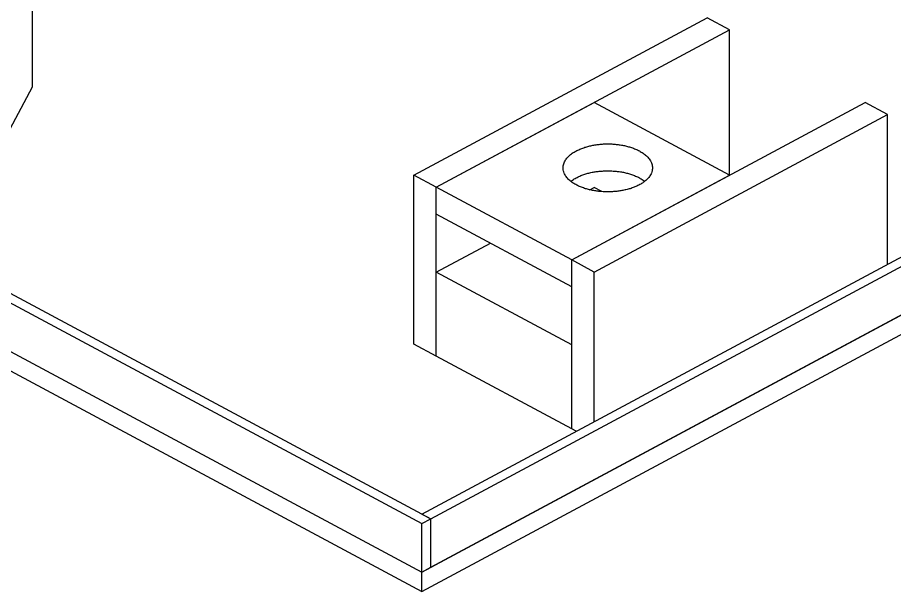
# Model space of a CAD drawing. Header units: millimetres. Extents: x 0 to 841, y 0 to 594.
# Drawn here: x 289.3 to 389.5, y 171.3 to 237 of the extents above; entities that cross this region are included whole.
import ezdxf

# ---------------------------------------------------------------- set-up
doc = ezdxf.new("R2010")
doc.units = ezdxf.units.MM
doc.layers.add('FINA', color=7, linetype='CONTINUOUS', lineweight=25)

msp = doc.modelspace()

# ---------------------------------------------------------------- linework, layer by layer
at = {"layer": 'FINA'}
for points in [[(71.5, 320.83), (335.5, 179.09)], [(72.53, 321.38), (336.53, 179.64)], [(335.5, 180.19), (597.44, 320.83)], [(336.53, 179.64), (598.47, 320.27)], [(71.5, 315.29), (335.5, 173.55)], [(71.5, 315.29), (335.5, 173.55)], [(335.5, 173.55), (599.5, 315.29)], [(336.53, 174.1), (598.47, 314.74)], [(71.5, 313.08), (335.5, 171.34)], [(335.5, 171.34), (599.5, 313.08)], [(290.95, 240.08), (290.95, 229.01)], [(334.56, 218.94), (368.07, 236.93)], [(370.65, 235.55), (368.07, 236.93)], [(337.14, 217.55), (370.65, 235.55)], [(370.65, 218.94), (370.65, 235.55)], [(290.95, 229.01), (283.58, 215.15)], [(337.14, 217.55), (355.18, 227.24)], [(352.61, 209.25), (386.12, 227.24)], [(370.65, 218.94), (355.18, 227.24)], [(388.7, 225.86), (386.12, 227.24)], [(355.18, 207.86), (388.7, 225.86)], [(388.7, 208.76), (388.7, 225.86)], [(351.63, 219.77), (351.63, 219.89), (351.65, 220.01), (351.67, 220.13), (351.7, 220.24), (351.75, 220.36), (351.8, 220.47), (351.85, 220.57), (351.92, 220.68), (351.98, 220.78), (352.06, 220.87), (352.14, 220.96), (352.22, 221.05), (352.31, 221.14), (352.4, 221.22), (352.49, 221.29), (352.59, 221.37), (352.68, 221.44), (352.78, 221.51), (352.89, 221.57), (352.99, 221.63), (353.09, 221.69), (353.2, 221.75), (353.31, 221.8), (353.42, 221.85), (353.53, 221.9), (353.64, 221.95), (353.75, 221.99), (353.87, 222.04), (353.98, 222.08), (354.1, 222.12), (354.21, 222.15), (354.33, 222.19), (354.44, 222.22), (354.56, 222.25), (354.68, 222.28), (354.8, 222.3), (354.91, 222.33), (355.03, 222.35), (355.15, 222.37), (355.27, 222.39), (355.39, 222.41), (355.51, 222.43), (355.63, 222.44), (355.75, 222.46), (355.87, 222.47), (355.99, 222.48), (356.11, 222.49), (356.23, 222.5), (356.35, 222.5), (356.47, 222.51), (356.59, 222.51), (356.72, 222.51), (356.84, 222.51), (356.96, 222.51), (357.08, 222.5), (357.2, 222.5), (357.32, 222.49), (357.44, 222.48), (357.56, 222.47), (357.68, 222.46), (357.8, 222.45), (357.92, 222.43), (358.04, 222.42), (358.16, 222.4), (358.28, 222.38), (358.4, 222.36), (358.52, 222.34), (358.64, 222.31), (358.75, 222.28), (358.87, 222.26), (358.99, 222.23), (359.11, 222.19), (359.22, 222.16), (359.34, 222.12), (359.45, 222.09), (359.57, 222.05), (359.68, 222.01), (359.79, 221.96), (359.9, 221.91), (360.01, 221.87), (360.12, 221.82), (360.23, 221.76), (360.34, 221.71)], [(360.34, 221.71), (360.45, 221.65), (360.55, 221.58), (360.66, 221.52), (360.76, 221.45), (360.86, 221.38), (360.95, 221.31), (361.05, 221.23), (361.14, 221.15), (361.23, 221.06), (361.31, 220.98), (361.39, 220.88), (361.47, 220.79), (361.54, 220.69), (361.6, 220.58), (361.66, 220.48), (361.71, 220.36), (361.76, 220.25), (361.79, 220.13), (361.81, 220.01), (361.83, 219.89), (361.84, 219.77)], [(361.84, 219.77), (361.83, 219.65), (361.82, 219.53), (361.79, 219.41), (361.76, 219.3), (361.72, 219.18), (361.67, 219.07), (361.61, 218.97), (361.55, 218.87), (361.48, 218.77), (361.41, 218.67), (361.33, 218.58), (361.25, 218.49), (361.16, 218.41), (361.07, 218.33), (360.98, 218.25), (360.89, 218.18), (360.79, 218.11), (360.69, 218.04), (360.59, 217.97), (360.49, 217.91), (360.38, 217.85), (360.28, 217.8), (360.17, 217.74), (360.06, 217.69), (359.95, 217.64), (359.84, 217.6), (359.73, 217.55), (359.62, 217.51), (359.5, 217.47), (359.39, 217.43), (359.28, 217.39), (359.16, 217.36), (359.05, 217.33), (358.93, 217.3), (358.81, 217.27), (358.7, 217.24), (358.58, 217.21), (358.46, 217.19), (358.34, 217.17), (358.22, 217.15), (358.11, 217.13), (357.99, 217.11), (357.87, 217.1), (357.75, 217.08), (357.63, 217.07), (357.51, 217.06), (357.39, 217.05), (357.27, 217.04), (357.15, 217.04), (357.03, 217.03), (356.91, 217.03), (356.79, 217.03), (356.67, 217.03), (356.55, 217.03), (356.43, 217.03), (356.31, 217.04), (356.19, 217.04), (356.07, 217.05), (355.95, 217.06), (355.83, 217.07), (355.71, 217.08), (355.59, 217.1), (355.47, 217.11), (355.36, 217.13), (355.24, 217.15), (355.12, 217.17), (355, 217.19), (354.88, 217.21), (354.77, 217.24), (354.65, 217.27), (354.53, 217.3), (354.42, 217.33), (354.3, 217.36), (354.19, 217.39), (354.07, 217.43), (353.96, 217.47), (353.84, 217.51), (353.73, 217.55), (353.62, 217.6), (353.51, 217.64), (353.4, 217.69), (353.29, 217.74), (353.18, 217.8), (353.08, 217.85), (352.97, 217.91), (352.87, 217.97), (352.77, 218.04), (352.67, 218.11), (352.57, 218.18), (352.48, 218.25), (352.39, 218.33), (352.3, 218.41), (352.21, 218.49), (352.13, 218.58), (352.05, 218.67), (351.98, 218.77), (351.91, 218.87), (351.85, 218.97), (351.79, 219.07), (351.74, 219.18), (351.7, 219.3), (351.67, 219.41), (351.65, 219.53), (351.63, 219.65), (351.63, 219.77)], [(352.51, 218.23), (352.6, 218.3), (352.7, 218.37), (352.8, 218.44), (352.9, 218.5), (353.01, 218.57), (353.11, 218.62), (353.22, 218.68), (353.33, 218.73), (353.44, 218.79), (353.55, 218.83), (353.66, 218.88), (353.77, 218.92), (353.88, 218.97), (354, 219.01), (354.11, 219.04), (354.23, 219.08), (354.34, 219.11), (354.46, 219.15), (354.57, 219.18), (354.69, 219.2), (354.81, 219.23), (354.93, 219.26), (355.05, 219.28), (355.16, 219.3), (355.28, 219.32), (355.4, 219.34), (355.52, 219.36), (355.64, 219.37), (355.76, 219.38), (355.88, 219.39), (356, 219.4), (356.12, 219.41), (356.24, 219.42), (356.36, 219.43), (356.48, 219.43), (356.6, 219.43), (356.73, 219.43), (356.85, 219.43), (356.97, 219.43), (357.09, 219.43), (357.21, 219.42), (357.33, 219.41), (357.45, 219.41), (357.57, 219.4), (357.69, 219.38), (357.81, 219.37), (357.93, 219.36), (358.05, 219.34), (358.17, 219.32), (358.29, 219.3), (358.4, 219.28), (358.52, 219.26), (358.64, 219.23), (358.76, 219.21), (358.88, 219.18), (358.99, 219.15), (359.11, 219.12), (359.22, 219.08), (359.34, 219.05), (359.45, 219.01), (359.57, 218.97), (359.68, 218.93), (359.79, 218.88), (359.91, 218.84), (360.02, 218.79), (360.12, 218.74), (360.23, 218.69), (360.34, 218.63)], [(337.14, 217.55), (334.56, 218.94)], [(334.56, 199.62), (334.56, 218.94)], [(352.61, 209.25), (370.65, 218.94)], [(360.34, 218.63), (360.45, 218.57), (360.55, 218.51), (360.66, 218.44), (360.76, 218.38), (360.86, 218.3), (360.96, 218.23)], [(337.14, 198.24), (337.14, 217.55)], [(352.61, 209.25), (337.14, 217.55)], [(337.14, 214.48), (337.14, 217.55)], [(354.69, 217.26), (355.18, 217.52)], [(356.06, 217.05), (355.18, 217.52)], [(352.61, 206.17), (337.14, 214.48)], [(337.14, 207.83), (343.32, 211.16)], [(355.18, 207.86), (352.61, 209.25)], [(352.61, 189.93), (352.61, 209.25)], [(352.61, 206.17), (352.61, 209.25)], [(352.61, 199.53), (337.14, 207.83)], [(337.14, 198.24), (337.14, 207.83)], [(355.18, 190.76), (355.18, 207.86)], [(337.14, 198.24), (334.56, 199.62)], [(352.61, 189.93), (352.61, 199.53)], [(352.61, 189.93), (337.14, 198.24)], [(353.12, 189.65), (352.61, 189.93)], [(335.5, 180.19), (336.53, 179.64)], [(335.5, 179.09), (336.53, 179.64)], [(336.53, 174.1), (336.53, 179.64)], [(336.53, 174.1), (336.53, 179.64)], [(335.5, 173.55), (335.5, 179.09)], [(335.5, 173.55), (336.53, 174.1)], [(335.5, 171.34), (335.5, 173.55)]]:
    msp.add_lwpolyline(points, dxfattribs=at)

doc.saveas('drawing.dxf')
